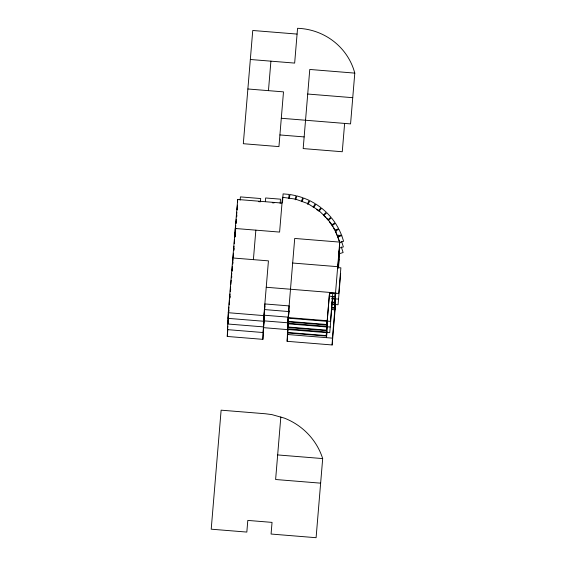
<?xml version="1.0" encoding="UTF-8"?>
<svg xmlns="http://www.w3.org/2000/svg" width="566" height="566" viewBox="0 0 566 566"><rect width="100%" height="100%" fill="white"/><g stroke="black" fill="none" stroke-linecap="round" stroke-linejoin="round"><path stroke-width="0.85" d="M288.724 314.774L289.092 305.909L264.853 303.942L262.886 339.345L227.263 336.452L228.254 312.708L237.685 199.48L282.017 203.074M232.272 270.873L232.343 269.26L232.194 270.994M234.932 236.546L235.272 228.487L279.604 232.081L282.498 197.293L295.459 199.098L307.727 203.548L318.757 210.439L328.032 219.445L331.874 224.617L335.129 230.164L339.734 242.107L338.595 267.605M237.246 209.958L237.451 205.118L237.083 209.519M237.55 202.706L237.685 199.48M262.886 339.345L263.876 315.602L268.44 260.862L232.817 257.976L232.576 263.615L232.937 259.278M282.3 202.133L282.498 197.293M282.561 201.836L283.085 193.883L289.106 194.4L288.752 198.433M335.518 304.494L332.15 344.963L287.125 341.312L288.122 317.568L327.205 320.738L326.497 337.669L326.999 331.662M287.875 329.518L287.726 332.942L326.313 336.077L326.455 332.645L287.875 329.518L287.415 334.499L332.433 338.15L332.15 344.963M288.278 325.393L288.384 322.839L264.138 320.872M326.695 326.971L326.54 330.657L287.96 327.53L288.108 323.837L326.695 326.971L326.433 330.134L287.846 326.999L288.412 319.691M326.929 321.325L326.773 325.018L288.193 321.884L288.349 318.198L326.929 321.325L326.667 324.488L288.087 321.361M331.626 304.529L334.711 304.777L334.563 308.222L331.485 307.975M331.867 298.869L334.945 299.117L334.789 302.803L331.711 302.555M335.228 293.478L334.966 296.641L329.532 296.195L329.794 293.039L335.228 293.478L335.072 297.164L331.966 296.909M337.619 268.291L337.69 266.678L292.664 263.027M228.381 314.01L228.02 318.354L263.643 321.247L264.902 306.072M228.6 311.399L228.961 307.055M229.18 304.451L229.541 300.107M229.683 298.367L230.044 294.023M230.263 291.419L230.624 287.075M230.843 284.472L231.204 280.128M231.423 277.517L231.784 273.173M231.996 270.569L232.364 266.225M233.086 257.544L233.447 253.207M233.659 250.604L234.027 246.267M234.239 243.67L234.6 239.333M234.819 236.73L235.18 232.371M235.399 229.732L235.767 225.339M235.916 223.577L236.277 219.184M236.496 216.545L236.864 212.151M228.36 317.045L227.78 324L263.402 326.886L264.421 314.724M228.798 311.831L228.94 310.097M229.371 304.883L229.52 303.143M229.952 297.928L230.1 296.195M230.532 290.981L230.68 289.24M231.621 277.948L231.763 276.208M232.775 264.053L232.923 262.32M233.355 257.12L233.496 255.379M233.935 250.179L234.076 248.446M235.017 237.133L235.166 235.378M235.605 230.1L235.753 228.346M236.192 223.068L236.333 221.313M236.701 216.92L236.85 215.158M227.836 326.136L227.546 329.638L263.169 332.532L264.287 319.118M228.056 323.554L228.416 319.21M227.263 336.452L227.843 329.447M240.14 200.159L240.416 196.897L260.7 198.539L260.424 201.807L258.733 201.673M253.398 259.645L255.853 230.157M268.454 90.652L270.909 61.163M265.369 201.355L265.652 197.973L280.495 199.175L280.142 203.406M288.115 317.929L294.709 238.449L339.734 242.107L335.504 293.209L338.751 293.471L340.881 267.838L337.64 267.577M287.96 321.615L288.391 316.465M288.533 314.746L288.893 310.444M287.882 323.575L288.384 317.201M288.596 314.979L288.886 311.194M287.726 327.261L288.37 319.528M287.648 329.143L287.79 327.141M287.5 332.681L287.783 329.242M288.144 324.948L288.356 322.365M288.172 325.337L288.384 322.839M280.828 416.937L275.614 479.501L320.639 483.159M287.125 341.312L287.818 332.985M327.205 320.738L329.568 292.41M326.455 332.645L326.214 335.588L287.627 332.454M327.473 320.377L326.964 326.745L330.211 327.014M327.233 326.016L326.731 332.405L329.759 332.652L332.532 299.166M344.623 123.416L342.267 151.745L303.178 148.575L309.772 69.455L354.79 73.113L350.566 123.897L281.295 118.273M334.945 299.117L334.683 302.279L331.605 302.025M334.711 304.777L334.464 307.734L331.386 307.48M335.348 296.895L335.702 292.622M335.765 292.87L335.263 298.855L338.51 299.117M337.817 267.937L339.501 247.745M335.114 302.541L335.468 298.268M335.525 298.53L335.03 304.515L338.065 304.756L340.647 273.484M338.015 268.312L339.26 253.391L338.765 251.87M334.888 307.961L335.171 304.536M332.433 338.15L335.291 303.843M338.291 267.81L339.027 259.037M322.684 458.58L316.097 537.7L271.072 534.042L272.041 522.383L247.802 520.416L246.833 532.075L211.21 529.189L221.122 410.173L265.447 413.767L271.878 414.609L284.337 418.111A65.458 63.76 2.4 0 1 322.684 458.58L277.665 454.93M289.247 198.503L290.047 194.534L295.983 195.68L295.183 199.649M295.671 199.77L296.902 195.907L302.683 197.661L301.445 201.531M301.919 201.701L303.567 197.987L309.121 200.336L307.472 204.05M307.925 204.269L309.97 200.746L315.234 203.661L313.182 207.184M313.606 207.446L316.033 204.163L320.95 207.602L318.524 210.892M318.92 211.196L321.686 208.182L326.2 212.116L323.427 215.13M328.153 220.245L331.52 217.875L335.072 222.65L331.704 225.02L329.164 221.61M334.98 230.546L338.588 228.544L335.581 223.429L331.973 225.431L332.836 226.895M337.633 236.39L341.44 234.77L339.013 229.371L335.206 230.985L337.286 235.619M339.395 248.113L343.364 246.903L341.539 241.279M297.079 34.08L252.747 30.486L243.316 143.714L278.939 146.608L283.495 91.869L247.873 88.982M250.328 59.494L294.66 63.088L297.56 28.3A61.192 59.593 2.4 0 1 354.79 73.113M307.72 94.034L352.745 97.685M279.908 134.949L304.154 136.915M272.281 202.77L274.029 202.911M266.239 287.266L335.504 292.891L334.796 309.821L331.4 309.545M331.803 298.254L335.27 298.537M331.57 303.9L335.03 304.175M264.612 309.581L288.858 311.555M264.379 315.227L288.618 317.193M228.254 312.708L263.876 315.602M287.882 323.214L326.971 326.384M287.648 328.853L326.738 332.03M263.855 327.686L288.101 329.653M316.415 209.413L317.823 210.396M325.521 217.358L323.78 215.476L326.872 212.774L330.919 217.153L327.834 219.863L326.681 218.61M331.789 224.2L332.801 225.565M335.78 229.803L336.636 231.261M333.692 228.353L334.548 229.817M338.779 235.017L339.473 236.56M341.305 246.925L343.123 252.542L339.161 253.752L338.638 252.146M338.68 251.212L339.197 252.818M329.518 293.259L327.205 321.106L330.445 321.368L332.766 293.528L329.518 293.259M341.779 235.64L337.81 236.85L339.635 242.467L343.597 241.257L341.779 235.64"/></g></svg>
